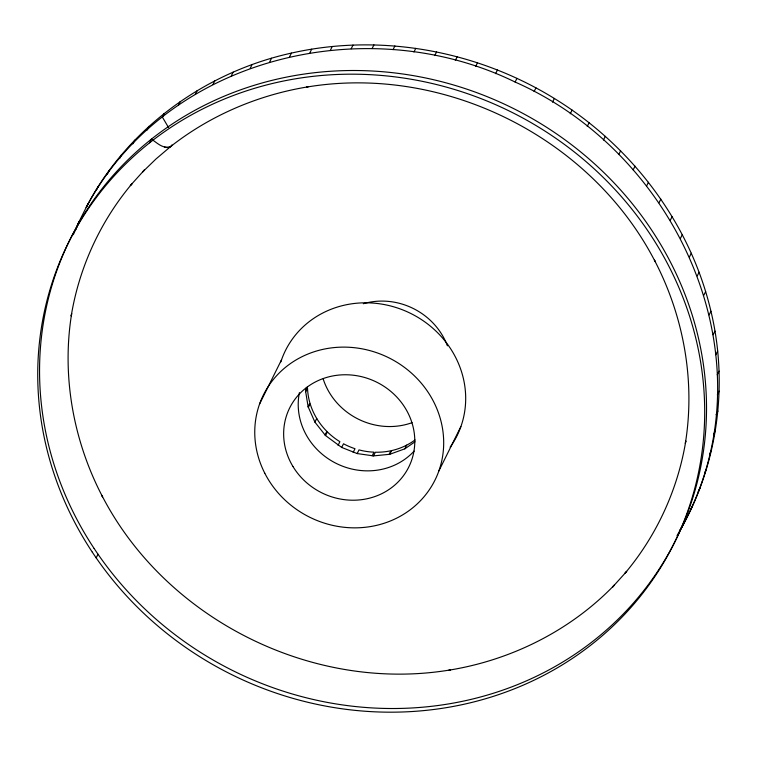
<?xml version="1.0" encoding="UTF-8"?>
<svg xmlns="http://www.w3.org/2000/svg" width="757" height="757" viewBox="0 0 757 757"><rect width="100%" height="100%" fill="white"/><g stroke="black" fill="none" stroke-linecap="round" stroke-linejoin="round"><path stroke-width="1.14" d="M690.573 509.906C766.888 347.955 673.456 151.873 515.129 82.04C366.7 9.444 165.925 56.775 86.194 207.437C126.949 128.548 205.213 72.133 291.407 53.094C380.582 32.929 476.749 50.605 554.342 98.467C631.329 145.656 690.195 222.955 710.937 311.25C729.086 386.732 717.153 468.971 677.023 535.549M415.006 441.795L404.834 448.825L389.77 454.285L373.551 455.894L357.172 453.566L341.691 447.444L325.529 435.549L314.912 422.132L308.127 406.746L305.677 391.738L305.875 388.237M73.315 234.717L79.173 221.413L75.586 229.977M96.215 190.423L98.031 186.752M107.362 174.11L109.188 170.448M119.606 158.563L121.423 154.892M132.891 143.839L134.718 140.168M147.17 129.996L148.987 126.324M149.631 142.78L151.447 139.108M164.203 113.427L162.386 117.089L168.518 127.536M178.472 105.176L180.289 101.504M195.363 94.294L197.189 90.622M213.01 84.491L214.827 80.819M231.32 75.804L233.147 72.133M250.245 68.272L252.062 64.6M269.691 61.913L271.508 58.242M289.59 56.766L291.407 53.094M309.859 52.848L311.676 49.177M330.421 50.161L332.238 46.499M96.177 557.89L98.003 554.219M351.191 48.741L353.017 45.07M372.094 48.571L373.92 44.9M393.044 49.659L394.87 45.988M413.956 51.996L415.782 48.325M259.556 404.049L281.557 359.745M434.755 55.583L436.581 51.921M455.354 60.409L457.171 56.737M305.639 390.423L307.465 386.761M305.677 391.738L307.503 388.067A66.484 61.771 26.4 0 0 309.944 403.074L308.127 406.746M475.661 66.436L477.487 62.765M308.317 407.38L310.133 403.708A66.484 61.771 26.4 0 0 326.863 431.395L325.037 435.057M314.912 422.132L316.729 418.46M495.617 73.656L497.434 69.985M325.529 435.549L327.346 431.878A66.484 61.771 26.4 0 0 339.893 441.691L338.067 445.362M515.129 82.04L516.946 78.368M341.691 447.444L343.508 443.772A66.484 61.771 26.4 0 0 355.005 448.712L353.178 452.383M534.12 91.54L535.947 87.869M357.172 453.566L358.998 449.895A66.484 61.771 26.4 0 0 373.996 452.175L372.179 455.846M373.551 455.894L375.368 452.222A66.484 61.771 26.4 0 0 390.934 450.756L389.117 454.427M552.525 102.138L554.342 98.467M389.77 454.285L391.596 450.614A66.484 61.771 26.4 0 0 415.044 439.94M570.258 113.777L572.074 110.106M404.834 448.825L406.651 445.163M587.262 126.419L589.078 122.748M438.88 470.92L460.871 426.617M603.452 140.017L605.278 136.345M618.791 154.504L620.608 150.832M633.193 169.842L635.019 166.171M646.61 185.948L648.437 182.286M658.997 202.781L660.823 199.11M670.295 220.259L672.121 216.587M680.467 238.323L682.294 234.651M689.466 256.888L691.292 253.217M697.263 275.898L699.08 272.227M703.821 295.268L705.638 291.596M709.11 314.921L710.937 311.25M713.122 334.774L714.949 331.112M715.838 354.768L717.655 351.097M717.239 374.81L719.065 371.138M717.324 394.813L719.15 391.151M716.103 414.722L717.92 411.051M713.558 434.433L715.384 430.771M709.725 453.888L711.542 450.216M704.597 473.002L706.423 469.331M698.209 491.7L700.026 488.028M681.735 527.544L692.4 506.234M77.356 225.084L88.02 203.765M679.436 530.884L683.552 523.872M170.268 146.858L156.056 158.923L142.713 171.858L144.407 169.975L130.299 185.616L132.021 183.705C100.34 221.337 79.144 267.543 71.196 316.085L71.669 313.587C61.516 375.945 73.344 441.047 102.592 496.857L101.854 495.409C165.764 619.491 312.887 693.071 450.51 669.888L448.92 670.172C511.155 660.151 570.399 630.628 614.287 585.142L612.593 587.025L626.701 571.384L624.979 573.295C656.66 535.663 677.856 489.457 685.804 440.915L685.331 443.413C695.484 381.055 683.656 315.953 654.408 260.143L655.146 261.591C591.236 137.509 444.113 63.929 306.49 87.112L308.08 86.828C258.307 94.928 210.484 115.253 170.77 146.442M152.261 139.704C157.087 142.969 161.913 147.852 168.215 147.17A35.607 12.226 49.7 0 0 171.971 145.335M412.082 422.661A66.484 61.771 26.4 0 1 323.192 378.983M363.313 303.727A66.484 61.771 26.4 0 1 447.396 345.807M171.905 145.041A35.598 12.055 51.6 0 1 164.477 147.076M280.809 361.931A95.77 88.985 26.4 0 1 411.316 313.739A95.77 88.985 26.4 0 1 450.122 447.207M414.107 451.106A66.484 61.771 26.4 0 1 335.635 463.114A66.484 61.771 26.4 0 1 299.412 392.618M94.114 548.465A338.086 314.127 26.4 0 0 670.806 549.563A338.086 314.127 26.4 0 0 354.191 70.505A338.086 314.127 26.4 0 0 94.114 548.465M92.288 552.127A338.086 314.127 26.4 0 0 668.98 553.235A338.086 314.127 26.4 0 0 352.365 74.177A338.086 314.127 26.4 0 0 92.288 552.127M264.78 473.21A95.77 88.985 26.4 0 0 428.121 491.511A95.77 88.985 26.4 0 0 354.759 347.737A95.77 88.985 26.4 0 0 264.78 473.21M292.912 466.435A66.484 61.771 26.4 0 0 406.49 471.204A66.484 61.771 26.4 0 0 348.258 374.819A66.484 61.771 26.4 0 0 292.912 466.435"/></g></svg>
